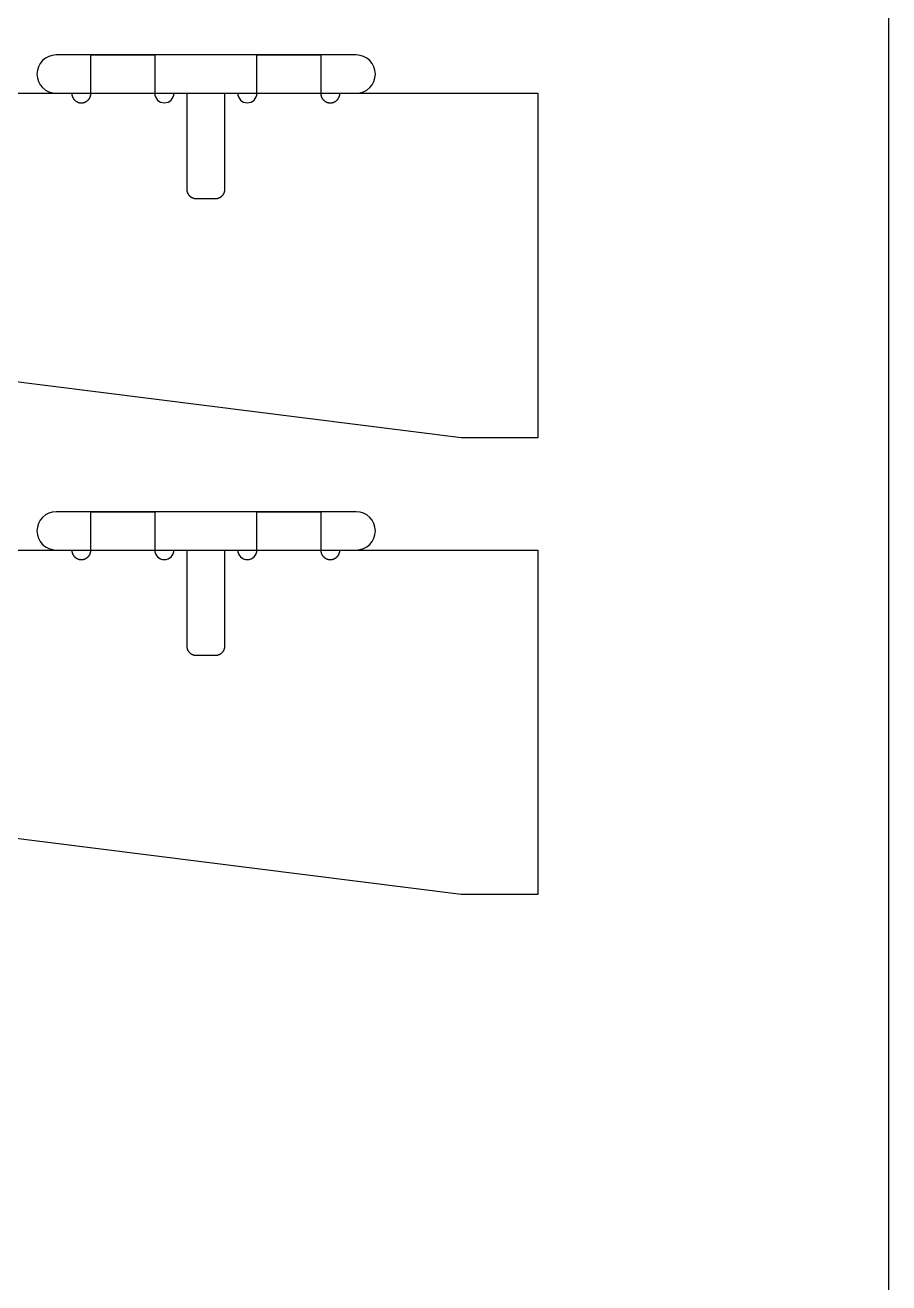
# Model space of a CAD drawing. Extents: x 0 to 1220, y 0 to 2440.
# Drawn here: x 949.4 to 1220, y 787.7 to 1181.8 of the extents above; entities that cross this region are included whole.
import ezdxf

# ---------------------------------------------------------------- set-up
doc = ezdxf.new("R2010")
doc.units = 0
for name, color, linetype in [('CUT_6_12MM', 6, 'CONTINUOUS'), ('PLATTE_1220_2440', 7, 'CONTINUOUS'), ('POCKET_6__6MM', 4, 'CONTINUOUS')]:
    doc.layers.add(name, color=color, linetype=linetype)

msp = doc.modelspace()

# ---------------------------------------------------------------- linework, layer by layer
at = {"layer": 'CUT_6_12MM'}
for p, q in [((970, 1160.46), (970, 1172.46)), ((970, 1172.46), (990, 1172.46)), ((990, 1172.46), (990, 1160.46)), ((1022, 1160.46), (1022, 1172.46)), ((1022, 1172.46), (1042, 1172.46)), ((1042, 1172.46), (1042, 1160.46)), ((924.56, 1160.46), (954.85, 1160.46)), ((954.85, 1160.46), (964, 1160.46)), ((964, 1160.46), (964, 1160.36)), ((964, 1160.36), (964.01, 1160.25)), ((964.01, 1160.25), (964.02, 1160.15)), ((964.02, 1160.15), (964.03, 1160.05)), ((964.03, 1160.05), (964.04, 1159.94)), ((964.04, 1159.94), (964.06, 1159.84)), ((964.06, 1159.84), (964.09, 1159.74)), ((964.09, 1159.74), (964.11, 1159.64)), ((964.11, 1159.64), (964.14, 1159.54)), ((964.14, 1159.54), (964.18, 1159.44)), ((964.18, 1159.44), (964.21, 1159.35)), ((964.21, 1159.35), (964.25, 1159.25)), ((964.25, 1159.25), (964.3, 1159.16)), ((964.3, 1159.16), (964.34, 1159.07)), ((964.34, 1159.07), (964.39, 1158.98)), ((964.39, 1158.98), (964.45, 1158.89)), ((964.45, 1158.89), (964.5, 1158.8)), ((964.5, 1158.8), (964.56, 1158.71)), ((964.56, 1158.71), (964.62, 1158.63)), ((969.38, 1158.63), (969.44, 1158.71)), ((969.44, 1158.71), (969.5, 1158.8)), ((969.5, 1158.8), (969.55, 1158.89)), ((969.55, 1158.89), (969.61, 1158.98)), ((969.61, 1158.98), (969.66, 1159.07)), ((969.66, 1159.07), (969.7, 1159.16)), ((969.7, 1159.16), (969.75, 1159.25)), ((969.75, 1159.25), (969.79, 1159.35)), ((969.79, 1159.35), (969.82, 1159.44)), ((969.82, 1159.44), (969.86, 1159.54)), ((969.86, 1159.54), (969.89, 1159.64)), ((969.89, 1159.64), (969.91, 1159.74)), ((969.91, 1159.74), (969.94, 1159.84)), ((969.94, 1159.84), (969.96, 1159.94)), ((969.96, 1159.94), (969.97, 1160.05)), ((969.97, 1160.05), (969.98, 1160.15)), ((969.98, 1160.15), (969.99, 1160.25)), ((969.99, 1160.25), (970, 1160.36)), ((970, 1160.36), (970, 1160.46)), ((996, 1160.46), (1000, 1160.46)), ((1000, 1160.46), (1000, 1130.46)), ((1012, 1130.46), (1012, 1160.46)), ((1012, 1160.46), (1016, 1160.46)), ((1042, 1160.46), (1042, 1160.36)), ((1042, 1160.36), (1042.01, 1160.25)), ((1042.01, 1160.25), (1042.02, 1160.15)), ((1042.02, 1160.15), (1042.03, 1160.05)), ((1042.03, 1160.05), (1042.04, 1159.94)), ((1042.04, 1159.94), (1042.06, 1159.84)), ((1042.06, 1159.84), (1042.09, 1159.74)), ((1042.09, 1159.74), (1042.11, 1159.64)), ((1042.11, 1159.64), (1042.14, 1159.54)), ((1042.14, 1159.54), (1042.18, 1159.44)), ((1042.18, 1159.44), (1042.21, 1159.35)), ((1042.21, 1159.35), (1042.25, 1159.25)), ((1042.25, 1159.25), (1042.3, 1159.16)), ((1042.3, 1159.16), (1042.34, 1159.07)), ((1042.34, 1159.07), (1042.39, 1158.98)), ((1042.39, 1158.98), (1042.45, 1158.89)), ((1042.45, 1158.89), (1042.5, 1158.8)), ((1042.5, 1158.8), (1042.56, 1158.71)), ((1042.56, 1158.71), (1042.62, 1158.63)), ((1047.38, 1158.63), (1047.44, 1158.71)), ((1047.44, 1158.71), (1047.5, 1158.8)), ((1047.5, 1158.8), (1047.55, 1158.89)), ((1047.55, 1158.89), (1047.61, 1158.98)), ((1047.61, 1158.98), (1047.66, 1159.07)), ((1047.66, 1159.07), (1047.7, 1159.16)), ((1047.7, 1159.16), (1047.75, 1159.25)), ((1047.75, 1159.25), (1047.79, 1159.35)), ((1047.79, 1159.35), (1047.82, 1159.44)), ((1047.82, 1159.44), (1047.86, 1159.54)), ((1047.86, 1159.54), (1047.89, 1159.64)), ((1047.89, 1159.64), (1047.91, 1159.74)), ((1047.91, 1159.74), (1047.94, 1159.84)), ((1047.94, 1159.84), (1047.96, 1159.94)), ((1047.96, 1159.94), (1047.97, 1160.05)), ((1047.97, 1160.05), (1047.98, 1160.15)), ((1047.98, 1160.15), (1047.99, 1160.25)), ((1047.99, 1160.25), (1048, 1160.36)), ((1048, 1160.36), (1048, 1160.46)), ((1048, 1160.46), (1057.15, 1160.46)), ((1057.15, 1160.46), (1110, 1160.46)), ((1110, 1160.46), (1110, 1052.46)), ((964.62, 1158.63), (964.69, 1158.55)), ((964.69, 1158.55), (964.75, 1158.47)), ((964.75, 1158.47), (964.82, 1158.39)), ((964.82, 1158.39), (964.9, 1158.32)), ((964.9, 1158.32), (964.97, 1158.25)), ((964.97, 1158.25), (965.05, 1158.18)), ((965.05, 1158.18), (965.13, 1158.11)), ((965.13, 1158.11), (965.21, 1158.05)), ((965.21, 1158.05), (965.3, 1157.99)), ((965.3, 1157.99), (965.38, 1157.93)), ((965.38, 1157.93), (965.47, 1157.88)), ((965.47, 1157.88), (965.56, 1157.83)), ((965.56, 1157.83), (965.65, 1157.78)), ((965.65, 1157.78), (965.75, 1157.74)), ((965.75, 1157.74), (965.84, 1157.69)), ((965.84, 1157.69), (965.94, 1157.66)), ((965.94, 1157.66), (966.03, 1157.62)), ((966.03, 1157.62), (966.13, 1157.59)), ((966.13, 1157.59), (966.23, 1157.56)), ((966.23, 1157.56), (966.33, 1157.54)), ((966.33, 1157.54), (966.43, 1157.51)), ((966.43, 1157.51), (966.54, 1157.5)), ((966.54, 1157.5), (966.64, 1157.48)), ((966.64, 1157.48), (966.74, 1157.47)), ((966.74, 1157.47), (966.84, 1157.46)), ((966.84, 1157.46), (966.95, 1157.46)), ((966.95, 1157.46), (967.05, 1157.46)), ((967.05, 1157.46), (967.16, 1157.46)), ((967.16, 1157.46), (967.26, 1157.47)), ((967.26, 1157.47), (967.36, 1157.48)), ((967.36, 1157.48), (967.46, 1157.5)), ((967.46, 1157.5), (967.57, 1157.51)), ((967.57, 1157.51), (967.67, 1157.54)), ((967.67, 1157.54), (967.77, 1157.56)), ((967.77, 1157.56), (967.87, 1157.59)), ((967.87, 1157.59), (967.97, 1157.62)), ((967.97, 1157.62), (968.06, 1157.66)), ((968.06, 1157.66), (968.16, 1157.69)), ((968.16, 1157.69), (968.25, 1157.74)), ((968.25, 1157.74), (968.35, 1157.78)), ((968.35, 1157.78), (968.44, 1157.83)), ((968.44, 1157.83), (968.53, 1157.88)), ((968.53, 1157.88), (968.62, 1157.93)), ((968.62, 1157.93), (968.7, 1157.99)), ((968.7, 1157.99), (968.79, 1158.05)), ((968.79, 1158.05), (968.87, 1158.11)), ((968.87, 1158.11), (968.95, 1158.18)), ((968.95, 1158.18), (969.03, 1158.25)), ((969.03, 1158.25), (969.1, 1158.32)), ((969.1, 1158.32), (969.18, 1158.39)), ((969.18, 1158.39), (969.25, 1158.47)), ((969.25, 1158.47), (969.31, 1158.55)), ((969.31, 1158.55), (969.38, 1158.63)), ((1042.62, 1158.63), (1042.69, 1158.55)), ((1042.69, 1158.55), (1042.75, 1158.47)), ((1042.75, 1158.47), (1042.82, 1158.39)), ((1042.82, 1158.39), (1042.9, 1158.32)), ((1042.9, 1158.32), (1042.97, 1158.25)), ((1042.97, 1158.25), (1043.05, 1158.18)), ((1043.05, 1158.18), (1043.13, 1158.11)), ((1043.13, 1158.11), (1043.21, 1158.05)), ((1043.21, 1158.05), (1043.3, 1157.99)), ((1043.3, 1157.99), (1043.38, 1157.93)), ((1043.38, 1157.93), (1043.47, 1157.88)), ((1043.47, 1157.88), (1043.56, 1157.83)), ((1043.56, 1157.83), (1043.65, 1157.78)), ((1043.65, 1157.78), (1043.75, 1157.74)), ((1043.75, 1157.74), (1043.84, 1157.69)), ((1043.84, 1157.69), (1043.94, 1157.66)), ((1043.94, 1157.66), (1044.03, 1157.62)), ((1044.03, 1157.62), (1044.13, 1157.59)), ((1044.13, 1157.59), (1044.23, 1157.56)), ((1044.23, 1157.56), (1044.33, 1157.54)), ((1044.33, 1157.54), (1044.43, 1157.51)), ((1044.43, 1157.51), (1044.54, 1157.5)), ((1044.54, 1157.5), (1044.64, 1157.48)), ((1044.64, 1157.48), (1044.74, 1157.47)), ((1044.74, 1157.47), (1044.84, 1157.46)), ((1044.84, 1157.46), (1044.95, 1157.46)), ((1044.95, 1157.46), (1045.05, 1157.46)), ((1045.05, 1157.46), (1045.16, 1157.46)), ((1045.16, 1157.46), (1045.26, 1157.47)), ((1045.26, 1157.47), (1045.36, 1157.48)), ((1045.36, 1157.48), (1045.46, 1157.5)), ((1045.46, 1157.5), (1045.57, 1157.51)), ((1045.57, 1157.51), (1045.67, 1157.54)), ((1045.67, 1157.54), (1045.77, 1157.56)), ((1045.77, 1157.56), (1045.87, 1157.59)), ((1045.87, 1157.59), (1045.97, 1157.62)), ((1045.97, 1157.62), (1046.06, 1157.66)), ((1046.06, 1157.66), (1046.16, 1157.69)), ((1046.16, 1157.69), (1046.25, 1157.74)), ((1046.25, 1157.74), (1046.35, 1157.78)), ((1046.35, 1157.78), (1046.44, 1157.83)), ((1046.44, 1157.83), (1046.53, 1157.88)), ((1046.53, 1157.88), (1046.62, 1157.93)), ((1046.62, 1157.93), (1046.7, 1157.99)), ((1046.7, 1157.99), (1046.79, 1158.05)), ((1046.79, 1158.05), (1046.87, 1158.11)), ((1046.87, 1158.11), (1046.95, 1158.18)), ((1046.95, 1158.18), (1047.03, 1158.25)), ((1047.03, 1158.25), (1047.1, 1158.32)), ((1047.1, 1158.32), (1047.18, 1158.39)), ((1047.18, 1158.39), (1047.25, 1158.47)), ((1047.25, 1158.47), (1047.31, 1158.55)), ((1047.31, 1158.55), (1047.38, 1158.63)), ((1000, 1130.46), (1000, 1130.36)), ((1000, 1130.36), (1000.01, 1130.26)), ((1000.01, 1130.26), (1000.02, 1130.15)), ((1000.02, 1130.15), (1000.03, 1130.05)), ((1000.03, 1130.05), (1000.04, 1129.95)), ((1000.04, 1129.95), (1000.06, 1129.85)), ((1000.06, 1129.85), (1000.09, 1129.75)), ((1000.09, 1129.75), (1000.11, 1129.65)), ((1000.11, 1129.65), (1000.14, 1129.55)), ((1000.14, 1129.55), (1000.17, 1129.46)), ((1000.17, 1129.46), (1000.21, 1129.36)), ((1000.21, 1129.36), (1000.25, 1129.26)), ((1000.25, 1129.26), (1000.29, 1129.17)), ((1000.29, 1129.17), (1000.34, 1129.08)), ((1000.34, 1129.08), (1000.39, 1128.99)), ((1000.39, 1128.99), (1000.44, 1128.9)), ((1000.44, 1128.9), (1000.49, 1128.81)), ((1000.49, 1128.81), (1000.55, 1128.73)), ((1000.55, 1128.73), (1000.61, 1128.65)), ((1000.61, 1128.65), (1000.67, 1128.57)), ((1000.67, 1128.57), (1000.74, 1128.49)), ((1000.74, 1128.49), (1000.81, 1128.41)), ((1000.81, 1128.41), (1000.88, 1128.34)), ((1000.88, 1128.34), (1000.95, 1128.27)), ((1000.95, 1128.27), (1001.03, 1128.2)), ((1001.03, 1128.2), (1001.11, 1128.13)), ((1001.11, 1128.13), (1001.19, 1128.07)), ((1001.19, 1128.07), (1001.27, 1128.01)), ((1001.27, 1128.01), (1001.35, 1127.95)), ((1001.35, 1127.95), (1001.44, 1127.9)), ((1001.44, 1127.9), (1001.53, 1127.85)), ((1001.53, 1127.85), (1001.62, 1127.8)), ((1001.62, 1127.8), (1001.71, 1127.75)), ((1001.71, 1127.75), (1001.8, 1127.71)), ((1001.8, 1127.71), (1001.9, 1127.67)), ((1001.9, 1127.67), (1002, 1127.63)), ((1002, 1127.63), (1002.09, 1127.6)), ((1002.09, 1127.6), (1002.19, 1127.57)), ((1002.19, 1127.57), (1002.29, 1127.55)), ((1002.29, 1127.55), (1002.39, 1127.52)), ((1002.39, 1127.52), (1002.49, 1127.5)), ((1002.49, 1127.5), (1002.59, 1127.49)), ((1002.59, 1127.49), (1002.69, 1127.48)), ((1002.69, 1127.48), (1002.8, 1127.47)), ((1002.8, 1127.47), (1002.9, 1127.46)), ((1002.9, 1127.46), (1003, 1127.46)), ((1003, 1127.46), (1006, 1127.46)), ((1006, 1127.46), (1009, 1127.46)), ((1009, 1127.46), (1009.1, 1127.46)), ((1009.1, 1127.46), (1009.2, 1127.47)), ((1009.2, 1127.47), (1009.31, 1127.48)), ((1009.31, 1127.48), (1009.41, 1127.49)), ((1009.41, 1127.49), (1009.51, 1127.5)), ((1009.51, 1127.5), (1009.61, 1127.52)), ((1009.61, 1127.52), (1009.71, 1127.55)), ((1009.71, 1127.55), (1009.81, 1127.57)), ((1009.81, 1127.57), (1009.91, 1127.6)), ((1009.91, 1127.6), (1010, 1127.63)), ((1010, 1127.63), (1010.1, 1127.67)), ((1010.1, 1127.67), (1010.2, 1127.71)), ((1010.2, 1127.71), (1010.29, 1127.75)), ((1010.29, 1127.75), (1010.38, 1127.8)), ((1010.38, 1127.8), (1010.47, 1127.85)), ((1010.47, 1127.85), (1010.56, 1127.9)), ((1010.56, 1127.9), (1010.65, 1127.95)), ((1010.65, 1127.95), (1010.73, 1128.01)), ((1010.73, 1128.01), (1010.81, 1128.07)), ((1010.81, 1128.07), (1010.89, 1128.13)), ((1010.89, 1128.13), (1010.97, 1128.2)), ((1010.97, 1128.2), (1011.05, 1128.27)), ((1011.05, 1128.27), (1011.12, 1128.34)), ((1011.12, 1128.34), (1011.19, 1128.41)), ((1011.19, 1128.41), (1011.26, 1128.49)), ((1011.26, 1128.49), (1011.33, 1128.57)), ((1011.33, 1128.57), (1011.39, 1128.65)), ((1011.39, 1128.65), (1011.45, 1128.73)), ((1011.45, 1128.73), (1011.51, 1128.81)), ((1011.51, 1128.81), (1011.56, 1128.9)), ((1011.56, 1128.9), (1011.61, 1128.99)), ((1011.61, 1128.99), (1011.66, 1129.08)), ((1011.66, 1129.08), (1011.71, 1129.17)), ((1011.71, 1129.17), (1011.75, 1129.26)), ((1011.75, 1129.26), (1011.79, 1129.36)), ((1011.79, 1129.36), (1011.83, 1129.46)), ((1011.83, 1129.46), (1011.86, 1129.55)), ((1011.86, 1129.55), (1011.89, 1129.65)), ((1011.89, 1129.65), (1011.91, 1129.75)), ((1011.91, 1129.75), (1011.94, 1129.85)), ((1011.94, 1129.85), (1011.96, 1129.95)), ((1011.96, 1129.95), (1011.97, 1130.05)), ((1011.97, 1130.05), (1011.98, 1130.15)), ((1011.98, 1130.15), (1011.99, 1130.26)), ((1011.99, 1130.26), (1012, 1130.36)), ((1012, 1130.36), (1012, 1130.46)), ((1086, 1052.46), (610, 1112.46)), ((1110, 1052.46), (1086, 1052.46)), ((970, 1017.33), (970, 1029.33)), ((970, 1029.33), (990, 1029.33)), ((990, 1029.33), (990, 1017.33)), ((1022, 1017.33), (1022, 1029.33)), ((1022, 1029.33), (1042, 1029.33)), ((1042, 1029.33), (1042, 1017.33)), ((924.56, 1017.33), (954.85, 1017.33)), ((954.85, 1017.33), (964, 1017.33)), ((964, 1017.33), (964, 1017.23)), ((964, 1017.23), (964.01, 1017.13)), ((964.01, 1017.13), (964.02, 1017.02)), ((964.02, 1017.02), (964.03, 1016.92)), ((964.03, 1016.92), (964.04, 1016.82)), ((969.96, 1016.82), (969.97, 1016.92)), ((969.97, 1016.92), (969.98, 1017.02)), ((969.98, 1017.02), (969.99, 1017.13)), ((969.99, 1017.13), (970, 1017.23)), ((970, 1017.23), (970, 1017.33)), ((996, 1017.33), (1000, 1017.33)), ((1000, 1017.33), (1000, 987.33)), ((1012, 987.33), (1012, 1017.33)), ((1012, 1017.33), (1016, 1017.33)), ((1042, 1017.33), (1042, 1017.23)), ((1042, 1017.23), (1042.01, 1017.13)), ((1042.01, 1017.13), (1042.02, 1017.02)), ((1042.02, 1017.02), (1042.03, 1016.92)), ((1042.03, 1016.92), (1042.04, 1016.82)), ((1047.96, 1016.82), (1047.97, 1016.92)), ((1047.97, 1016.92), (1047.98, 1017.02)), ((1047.98, 1017.02), (1047.99, 1017.13)), ((1047.99, 1017.13), (1048, 1017.23)), ((1048, 1017.23), (1048, 1017.33)), ((1048, 1017.33), (1057.15, 1017.33)), ((1057.15, 1017.33), (1110, 1017.33)), ((1110, 1017.33), (1110, 909.33)), ((964.04, 1016.82), (964.06, 1016.72)), ((964.06, 1016.72), (964.09, 1016.62)), ((964.09, 1016.62), (964.11, 1016.52)), ((964.11, 1016.52), (964.14, 1016.42)), ((964.14, 1016.42), (964.18, 1016.32)), ((964.18, 1016.32), (964.21, 1016.22)), ((964.21, 1016.22), (964.25, 1016.13)), ((964.25, 1016.13), (964.3, 1016.03)), ((964.3, 1016.03), (964.34, 1015.94)), ((964.34, 1015.94), (964.39, 1015.85)), ((964.39, 1015.85), (964.45, 1015.76)), ((964.45, 1015.76), (964.5, 1015.67)), ((964.5, 1015.67), (964.56, 1015.59)), ((964.56, 1015.59), (964.62, 1015.5)), ((964.62, 1015.5), (964.69, 1015.42)), ((964.69, 1015.42), (964.75, 1015.35)), ((964.75, 1015.35), (964.82, 1015.27)), ((964.82, 1015.27), (964.9, 1015.19)), ((964.9, 1015.19), (964.97, 1015.12)), ((964.97, 1015.12), (965.05, 1015.05)), ((965.05, 1015.05), (965.13, 1014.99)), ((965.13, 1014.99), (965.21, 1014.93)), ((965.21, 1014.93), (965.3, 1014.87)), ((965.3, 1014.87), (965.38, 1014.81)), ((965.38, 1014.81), (965.47, 1014.75)), ((965.47, 1014.75), (965.56, 1014.7)), ((965.56, 1014.7), (965.65, 1014.65)), ((965.65, 1014.65), (965.75, 1014.61)), ((965.75, 1014.61), (965.84, 1014.57)), ((965.84, 1014.57), (965.94, 1014.53)), ((965.94, 1014.53), (966.03, 1014.49)), ((966.03, 1014.49), (966.13, 1014.46)), ((966.13, 1014.46), (966.23, 1014.43)), ((966.23, 1014.43), (966.33, 1014.41)), ((966.33, 1014.41), (966.43, 1014.39)), ((966.43, 1014.39), (966.54, 1014.37)), ((966.54, 1014.37), (966.64, 1014.36)), ((966.64, 1014.36), (966.74, 1014.35)), ((966.74, 1014.35), (966.84, 1014.34)), ((966.84, 1014.34), (966.95, 1014.33)), ((966.95, 1014.33), (967.05, 1014.33)), ((967.05, 1014.33), (967.16, 1014.34)), ((967.16, 1014.34), (967.26, 1014.35)), ((967.26, 1014.35), (967.36, 1014.36)), ((967.36, 1014.36), (967.46, 1014.37)), ((967.46, 1014.37), (967.57, 1014.39)), ((967.57, 1014.39), (967.67, 1014.41)), ((967.67, 1014.41), (967.77, 1014.43)), ((967.77, 1014.43), (967.87, 1014.46)), ((967.87, 1014.46), (967.97, 1014.49)), ((967.97, 1014.49), (968.06, 1014.53)), ((968.06, 1014.53), (968.16, 1014.57)), ((968.16, 1014.57), (968.25, 1014.61)), ((968.25, 1014.61), (968.35, 1014.65)), ((968.35, 1014.65), (968.44, 1014.7)), ((968.44, 1014.7), (968.53, 1014.75)), ((968.53, 1014.75), (968.62, 1014.81)), ((968.62, 1014.81), (968.7, 1014.87)), ((968.7, 1014.87), (968.79, 1014.93)), ((968.79, 1014.93), (968.87, 1014.99)), ((968.87, 1014.99), (968.95, 1015.05)), ((968.95, 1015.05), (969.03, 1015.12)), ((969.03, 1015.12), (969.1, 1015.19)), ((969.1, 1015.19), (969.18, 1015.27)), ((969.18, 1015.27), (969.25, 1015.35)), ((969.25, 1015.35), (969.31, 1015.42)), ((969.31, 1015.42), (969.38, 1015.5)), ((969.38, 1015.5), (969.44, 1015.59)), ((969.44, 1015.59), (969.5, 1015.67)), ((969.5, 1015.67), (969.55, 1015.76)), ((969.55, 1015.76), (969.61, 1015.85)), ((969.61, 1015.85), (969.66, 1015.94)), ((969.66, 1015.94), (969.7, 1016.03)), ((969.7, 1016.03), (969.75, 1016.13)), ((969.75, 1016.13), (969.79, 1016.22)), ((969.79, 1016.22), (969.82, 1016.32)), ((969.82, 1016.32), (969.86, 1016.42)), ((969.86, 1016.42), (969.89, 1016.52)), ((969.89, 1016.52), (969.91, 1016.62)), ((969.91, 1016.62), (969.94, 1016.72)), ((969.94, 1016.72), (969.96, 1016.82)), ((1042.04, 1016.82), (1042.06, 1016.72)), ((1042.06, 1016.72), (1042.09, 1016.62)), ((1042.09, 1016.62), (1042.11, 1016.52)), ((1042.11, 1016.52), (1042.14, 1016.42)), ((1042.14, 1016.42), (1042.18, 1016.32)), ((1042.18, 1016.32), (1042.21, 1016.22)), ((1042.21, 1016.22), (1042.25, 1016.13)), ((1042.25, 1016.13), (1042.3, 1016.03)), ((1042.3, 1016.03), (1042.34, 1015.94)), ((1042.34, 1015.94), (1042.39, 1015.85)), ((1042.39, 1015.85), (1042.45, 1015.76)), ((1042.45, 1015.76), (1042.5, 1015.67)), ((1042.5, 1015.67), (1042.56, 1015.59)), ((1042.56, 1015.59), (1042.62, 1015.5)), ((1042.62, 1015.5), (1042.69, 1015.42)), ((1042.69, 1015.42), (1042.75, 1015.35)), ((1042.75, 1015.35), (1042.82, 1015.27)), ((1042.82, 1015.27), (1042.9, 1015.19)), ((1042.9, 1015.19), (1042.97, 1015.12)), ((1042.97, 1015.12), (1043.05, 1015.05)), ((1043.05, 1015.05), (1043.13, 1014.99)), ((1043.13, 1014.99), (1043.21, 1014.93)), ((1043.21, 1014.93), (1043.3, 1014.87)), ((1043.3, 1014.87), (1043.38, 1014.81)), ((1043.38, 1014.81), (1043.47, 1014.75)), ((1043.47, 1014.75), (1043.56, 1014.7)), ((1043.56, 1014.7), (1043.65, 1014.65)), ((1043.65, 1014.65), (1043.75, 1014.61)), ((1043.75, 1014.61), (1043.84, 1014.57)), ((1043.84, 1014.57), (1043.94, 1014.53)), ((1043.94, 1014.53), (1044.03, 1014.49)), ((1044.03, 1014.49), (1044.13, 1014.46)), ((1044.13, 1014.46), (1044.23, 1014.43)), ((1044.23, 1014.43), (1044.33, 1014.41)), ((1044.33, 1014.41), (1044.43, 1014.39)), ((1044.43, 1014.39), (1044.54, 1014.37)), ((1044.54, 1014.37), (1044.64, 1014.36)), ((1044.64, 1014.36), (1044.74, 1014.35)), ((1044.74, 1014.35), (1044.84, 1014.34)), ((1044.84, 1014.34), (1044.95, 1014.33)), ((1044.95, 1014.33), (1045.05, 1014.33)), ((1045.05, 1014.33), (1045.16, 1014.34)), ((1045.16, 1014.34), (1045.26, 1014.35)), ((1045.26, 1014.35), (1045.36, 1014.36)), ((1045.36, 1014.36), (1045.46, 1014.37)), ((1045.46, 1014.37), (1045.57, 1014.39)), ((1045.57, 1014.39), (1045.67, 1014.41)), ((1045.67, 1014.41), (1045.77, 1014.43)), ((1045.77, 1014.43), (1045.87, 1014.46)), ((1045.87, 1014.46), (1045.97, 1014.49)), ((1045.97, 1014.49), (1046.06, 1014.53)), ((1046.06, 1014.53), (1046.16, 1014.57)), ((1046.16, 1014.57), (1046.25, 1014.61)), ((1046.25, 1014.61), (1046.35, 1014.65)), ((1046.35, 1014.65), (1046.44, 1014.7)), ((1046.44, 1014.7), (1046.53, 1014.75)), ((1046.53, 1014.75), (1046.62, 1014.81)), ((1046.62, 1014.81), (1046.7, 1014.87)), ((1046.7, 1014.87), (1046.79, 1014.93)), ((1046.79, 1014.93), (1046.87, 1014.99)), ((1046.87, 1014.99), (1046.95, 1015.05)), ((1046.95, 1015.05), (1047.03, 1015.12)), ((1047.03, 1015.12), (1047.1, 1015.19)), ((1047.1, 1015.19), (1047.18, 1015.27)), ((1047.18, 1015.27), (1047.25, 1015.35)), ((1047.25, 1015.35), (1047.31, 1015.42)), ((1047.31, 1015.42), (1047.38, 1015.5)), ((1047.38, 1015.5), (1047.44, 1015.59)), ((1047.44, 1015.59), (1047.5, 1015.67)), ((1047.5, 1015.67), (1047.55, 1015.76)), ((1047.55, 1015.76), (1047.61, 1015.85)), ((1047.61, 1015.85), (1047.66, 1015.94)), ((1047.66, 1015.94), (1047.7, 1016.03)), ((1047.7, 1016.03), (1047.75, 1016.13)), ((1047.75, 1016.13), (1047.79, 1016.22)), ((1047.79, 1016.22), (1047.82, 1016.32)), ((1047.82, 1016.32), (1047.86, 1016.42)), ((1047.86, 1016.42), (1047.89, 1016.52)), ((1047.89, 1016.52), (1047.91, 1016.62)), ((1047.91, 1016.62), (1047.94, 1016.72)), ((1047.94, 1016.72), (1047.96, 1016.82)), ((1000, 987.33), (1000, 987.23)), ((1000, 987.23), (1000.01, 987.13)), ((1000.01, 987.13), (1000.02, 987.03)), ((1000.02, 987.03), (1000.03, 986.93)), ((1000.03, 986.93), (1000.04, 986.82)), ((1000.04, 986.82), (1000.06, 986.72)), ((1000.06, 986.72), (1000.09, 986.62)), ((1000.09, 986.62), (1000.11, 986.53)), ((1000.11, 986.53), (1000.14, 986.43)), ((1000.14, 986.43), (1000.17, 986.33)), ((1000.17, 986.33), (1000.21, 986.23)), ((1000.21, 986.23), (1000.25, 986.14)), ((1000.25, 986.14), (1000.29, 986.05)), ((1000.29, 986.05), (1000.34, 985.95)), ((1000.34, 985.95), (1000.39, 985.86)), ((1000.39, 985.86), (1000.44, 985.78)), ((1000.44, 985.78), (1000.49, 985.69)), ((1000.49, 985.69), (1000.55, 985.6)), ((1000.55, 985.6), (1000.61, 985.52)), ((1000.61, 985.52), (1000.67, 985.44)), ((1000.67, 985.44), (1000.74, 985.36)), ((1000.74, 985.36), (1000.81, 985.29)), ((1011.19, 985.29), (1011.26, 985.36)), ((1011.26, 985.36), (1011.33, 985.44)), ((1011.33, 985.44), (1011.39, 985.52)), ((1011.39, 985.52), (1011.45, 985.6)), ((1011.45, 985.6), (1011.51, 985.69)), ((1011.51, 985.69), (1011.56, 985.78)), ((1011.56, 985.78), (1011.61, 985.86)), ((1011.61, 985.86), (1011.66, 985.95)), ((1011.66, 985.95), (1011.71, 986.05)), ((1011.71, 986.05), (1011.75, 986.14)), ((1011.75, 986.14), (1011.79, 986.23)), ((1011.79, 986.23), (1011.83, 986.33)), ((1011.83, 986.33), (1011.86, 986.43)), ((1011.86, 986.43), (1011.89, 986.53)), ((1011.89, 986.53), (1011.91, 986.62)), ((1011.91, 986.62), (1011.94, 986.72)), ((1011.94, 986.72), (1011.96, 986.82)), ((1011.96, 986.82), (1011.97, 986.93)), ((1011.97, 986.93), (1011.98, 987.03)), ((1011.98, 987.03), (1011.99, 987.13)), ((1011.99, 987.13), (1012, 987.23)), ((1012, 987.23), (1012, 987.33)), ((1000.81, 985.29), (1000.88, 985.21)), ((1000.88, 985.21), (1000.95, 985.14)), ((1000.95, 985.14), (1001.03, 985.07)), ((1001.03, 985.07), (1001.11, 985.01)), ((1001.11, 985.01), (1001.19, 984.94)), ((1001.19, 984.94), (1001.27, 984.88)), ((1001.27, 984.88), (1001.35, 984.83)), ((1001.35, 984.83), (1001.44, 984.77)), ((1001.44, 984.77), (1001.53, 984.72)), ((1001.53, 984.72), (1001.62, 984.67)), ((1001.62, 984.67), (1001.71, 984.63)), ((1001.71, 984.63), (1001.8, 984.58)), ((1001.8, 984.58), (1001.9, 984.54)), ((1001.9, 984.54), (1002, 984.51)), ((1002, 984.51), (1002.09, 984.47)), ((1002.09, 984.47), (1002.19, 984.45)), ((1002.19, 984.45), (1002.29, 984.42)), ((1002.29, 984.42), (1002.39, 984.4)), ((1002.39, 984.4), (1002.49, 984.38)), ((1002.49, 984.38), (1002.59, 984.36)), ((1002.59, 984.36), (1002.69, 984.35)), ((1002.69, 984.35), (1002.8, 984.34)), ((1002.8, 984.34), (1002.9, 984.34)), ((1002.9, 984.34), (1003, 984.33)), ((1003, 984.33), (1006, 984.33)), ((1006, 984.33), (1009, 984.33)), ((1009, 984.33), (1009.1, 984.34)), ((1009.1, 984.34), (1009.2, 984.34)), ((1009.2, 984.34), (1009.31, 984.35)), ((1009.31, 984.35), (1009.41, 984.36)), ((1009.41, 984.36), (1009.51, 984.38)), ((1009.51, 984.38), (1009.61, 984.4)), ((1009.61, 984.4), (1009.71, 984.42)), ((1009.71, 984.42), (1009.81, 984.45)), ((1009.81, 984.45), (1009.91, 984.47)), ((1009.91, 984.47), (1010, 984.51)), ((1010, 984.51), (1010.1, 984.54)), ((1010.1, 984.54), (1010.2, 984.58)), ((1010.2, 984.58), (1010.29, 984.63)), ((1010.29, 984.63), (1010.38, 984.67)), ((1010.38, 984.67), (1010.47, 984.72)), ((1010.47, 984.72), (1010.56, 984.77)), ((1010.56, 984.77), (1010.65, 984.83)), ((1010.65, 984.83), (1010.73, 984.88)), ((1010.73, 984.88), (1010.81, 984.94)), ((1010.81, 984.94), (1010.89, 985.01)), ((1010.89, 985.01), (1010.97, 985.07)), ((1010.97, 985.07), (1011.05, 985.14)), ((1011.05, 985.14), (1011.12, 985.21)), ((1011.12, 985.21), (1011.19, 985.29)), ((1086, 909.33), (610, 969.33)), ((1110, 909.33), (1086, 909.33))]:
    msp.add_line(p, q, dxfattribs=at)
for centre in [(993, 1160.46), (1019, 1160.46), (993, 1017.33), (1019, 1017.33)]:
    msp.add_arc(centre, 3, 180, 0, dxfattribs=at)
at = {"layer": 'PLATTE_1220_2440'}
msp.add_line((1220, 0), (1220, 2440), dxfattribs=at)
at = {"layer": 'POCKET_6__6MM'}
for p, q in [((1053.11, 1172.46), (959.1, 1172.46)), ((959.1, 1160.46), (1053.11, 1160.46)), ((1053.11, 1029.33), (959.1, 1029.33)), ((959.1, 1017.33), (1053.11, 1017.33))]:
    msp.add_line(p, q, dxfattribs=at)
for centre, start, end in [((959.1, 1166.46), 90, 270), ((1053.11, 1166.46), 270, 90), ((959.1, 1023.33), 90, 270), ((1053.11, 1023.33), 270, 90)]:
    msp.add_arc(centre, 6, start, end, dxfattribs=at)

doc.saveas('drawing.dxf')
